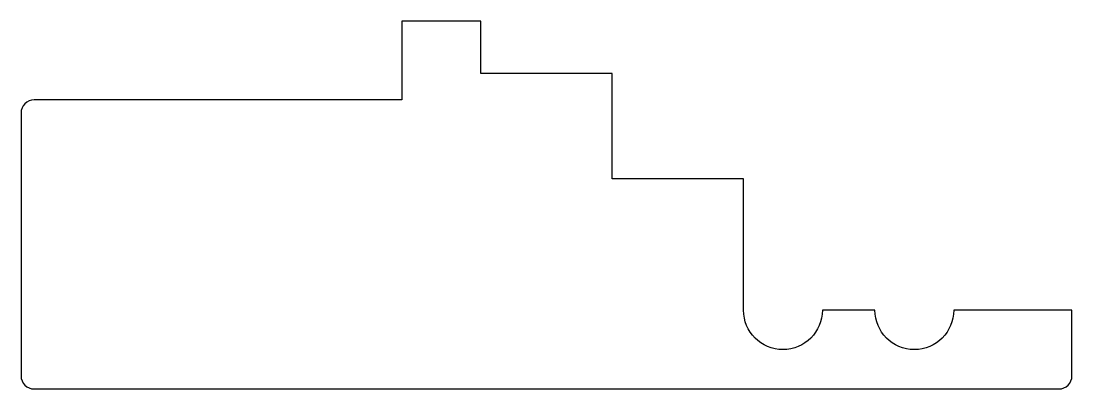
# Model space of a CAD drawing. Extents: x 155.4 to 195.4, y 226.2 to 240.2.
import ezdxf

# ---------------------------------------------------------------- set-up
doc = ezdxf.new("R2010")
doc.units = 0
doc.layers.get('0').update_dxf_attribs({"linetype": 'CONTINUOUS'})

msp = doc.modelspace()

# ---------------------------------------------------------------- linework, layer by layer
msp.add_lwpolyline([(182.86, 234.244), (177.86, 234.244), (177.86, 238.244), (172.86, 238.244), (172.86, 240.244), (169.86, 240.244), (169.86, 237.244), (155.86, 237.244, 0.414214), (155.36, 236.744), (155.36, 226.744, 0.414214), (155.86, 226.244), (194.86, 226.244, 0.414214), (195.36, 226.744), (195.36, 229.244), (190.86, 229.244, -1), (187.86, 229.244), (185.86, 229.244, -1), (182.86, 229.244)], format="xyb", close=True)

doc.saveas('drawing.dxf')
